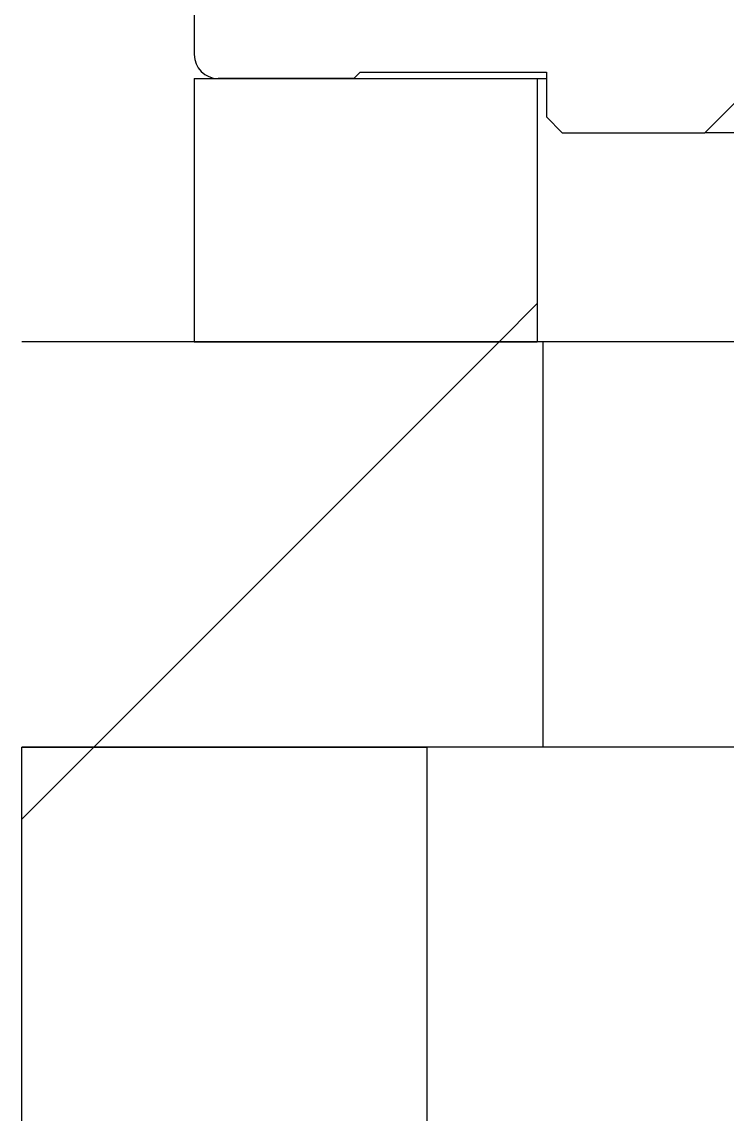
# Model space of a CAD drawing. Header units: millimetres. Extents: x 0 to 279, y 0 to 216.
# Drawn here: x 229.5 to 233.19, y 97.75 to 103.45 of the extents above; entities that cross this region are included whole.
import ezdxf

# ---------------------------------------------------------------- set-up
doc = ezdxf.new("R2010")
doc.units = ezdxf.units.MM
doc.layers.add('TITLE_BLOCK_TEXT', color=8, linetype='Continuous')

msp = doc.modelspace()

# ---------------------------------------------------------------- hatches: boundary and pattern name
at = {"layer": 'TITLE_BLOCK_TEXT', "linetype": 'Continuous', "lineweight": 18}
h = msp.add_hatch(dxfattribs=at)
h.set_pattern_fill('ANSI31', color=256, style=0)
edge = h.paths.add_edge_path(flags=0)
edge.add_line((232.2044, 105.1581), (232.1544, 105.1081))
edge.add_line((232.1544, 105.1081), (232.1544, 104.8248))
edge.add_line((232.1544, 104.8248), (232.0961, 104.7664))
edge.add_line((232.0961, 104.7664), (232.0961, 103.7081))
edge.add_arc((231.9961, 103.7081), 0.1, 270, 360, ccw=False)
edge.add_line((231.9961, 103.6081), (230.7544, 103.6081))
edge.add_arc((230.7544, 103.7081), 0.1, 180, 270, ccw=False)
edge.add_line((230.6544, 103.7081), (230.6544, 104.9914))
edge.add_line((230.6544, 104.9914), (230.4044, 104.9914))
edge.add_line((230.4044, 104.9914), (230.4044, 103.2831))
edge.add_arc((230.5294, 103.2831), 0.125, 180, 270)
edge.add_line((230.5294, 103.1581), (231.2377, 103.1581))
edge.add_line((231.2377, 103.1581), (231.2711, 103.1914))
edge.add_line((231.2711, 103.1914), (232.2436, 103.1914))
edge.add_line((232.2436, 103.1914), (232.2436, 102.9581))
edge.add_line((232.2436, 102.9581), (232.3269, 102.8748))
edge.add_line((232.3269, 102.8748), (233.0711, 102.8748))
edge.add_line((233.0711, 102.8748), (233.2377, 103.0414))
edge.add_line((233.2377, 103.0414), (233.2377, 103.4081))
edge.add_line((233.2377, 103.4081), (233.3211, 103.4914))
edge.add_line((233.3211, 103.4914), (233.4044, 103.4914))
edge.add_line((233.4044, 103.4914), (233.4044, 103.6081))
edge.add_line((233.4044, 103.6081), (233.2377, 103.6081))
edge.add_line((233.2377, 103.6081), (233.2377, 104.9914))
edge.add_line((233.2377, 104.9914), (233.1877, 105.1581))
edge.add_line((233.1877, 105.1581), (232.2044, 105.1581))
h = msp.add_hatch(dxfattribs=at)
h.set_pattern_fill('ANSI31', color=256, style=0)
h.paths.add_polyline_path([(232.1961, 103.1581), (230.4044, 103.1581), (230.4044, 101.7831), (232.1961, 101.7831)], flags=0)
h = msp.add_hatch(dxfattribs=at)
h.set_pattern_fill('ANSI31', color=256, style=0)
h.paths.add_polyline_path([(232.2252, 101.7831), (229.5044, 101.7831), (229.5044, 99.6664), (232.2252, 99.6664)], flags=0)
h = msp.add_hatch(dxfattribs=at)
h.set_pattern_fill('ANSI31', color=256, style=0)
h.paths.add_polyline_path([(231.6211, 99.6664), (229.5044, 99.6664), (229.5044, 95.8164), (230.9411, 95.8164), (230.9411, 96.3781), (231.6211, 96.3781)], flags=0)

# ---------------------------------------------------------------- linework, layer by layer
at = {"color": 7, "linetype": 'Continuous', "lineweight": 25}
for p, q in [((230.4044, 104.9914), (230.4044, 103.2831)), ((231.2711, 103.1914), (231.2377, 103.1581)), ((231.2711, 103.1914), (232.2436, 103.1914)), ((232.2436, 103.1914), (232.2436, 102.9581)), ((230.4044, 103.1581), (230.4044, 101.7831)), ((230.4044, 103.1581), (232.1961, 103.1581)), ((231.2377, 103.1581), (230.5294, 103.1581)), ((232.1961, 103.1581), (232.1961, 101.7831)), ((232.1961, 103.1581), (232.2436, 103.1581)), ((233.2377, 103.0414), (233.0711, 102.8748)), ((232.2436, 102.9581), (232.3269, 102.8748)), ((232.3269, 102.8748), (233.0711, 102.8748)), ((234.5711, 102.8748), (233.0711, 102.8748)), ((232.2252, 101.7831), (229.5044, 101.7831)), ((230.4044, 101.7831), (232.1961, 101.7831)), ((232.2252, 101.7831), (232.2252, 99.6664)), ((234.5711, 101.7831), (232.2252, 101.7831)), ((229.5044, 95.8164), (229.5044, 99.6664)), ((229.5044, 99.6664), (231.6211, 99.6664)), ((232.2252, 99.6664), (229.5044, 99.6664)), ((231.6211, 96.3781), (231.6211, 99.6664)), ((233.3276, 99.6664), (232.2252, 99.6664))]:
    msp.add_line(p, q, dxfattribs=at)
msp.add_arc((230.5294, 103.2831), 0.125, 180, 270, dxfattribs=at)

doc.saveas('drawing.dxf')
